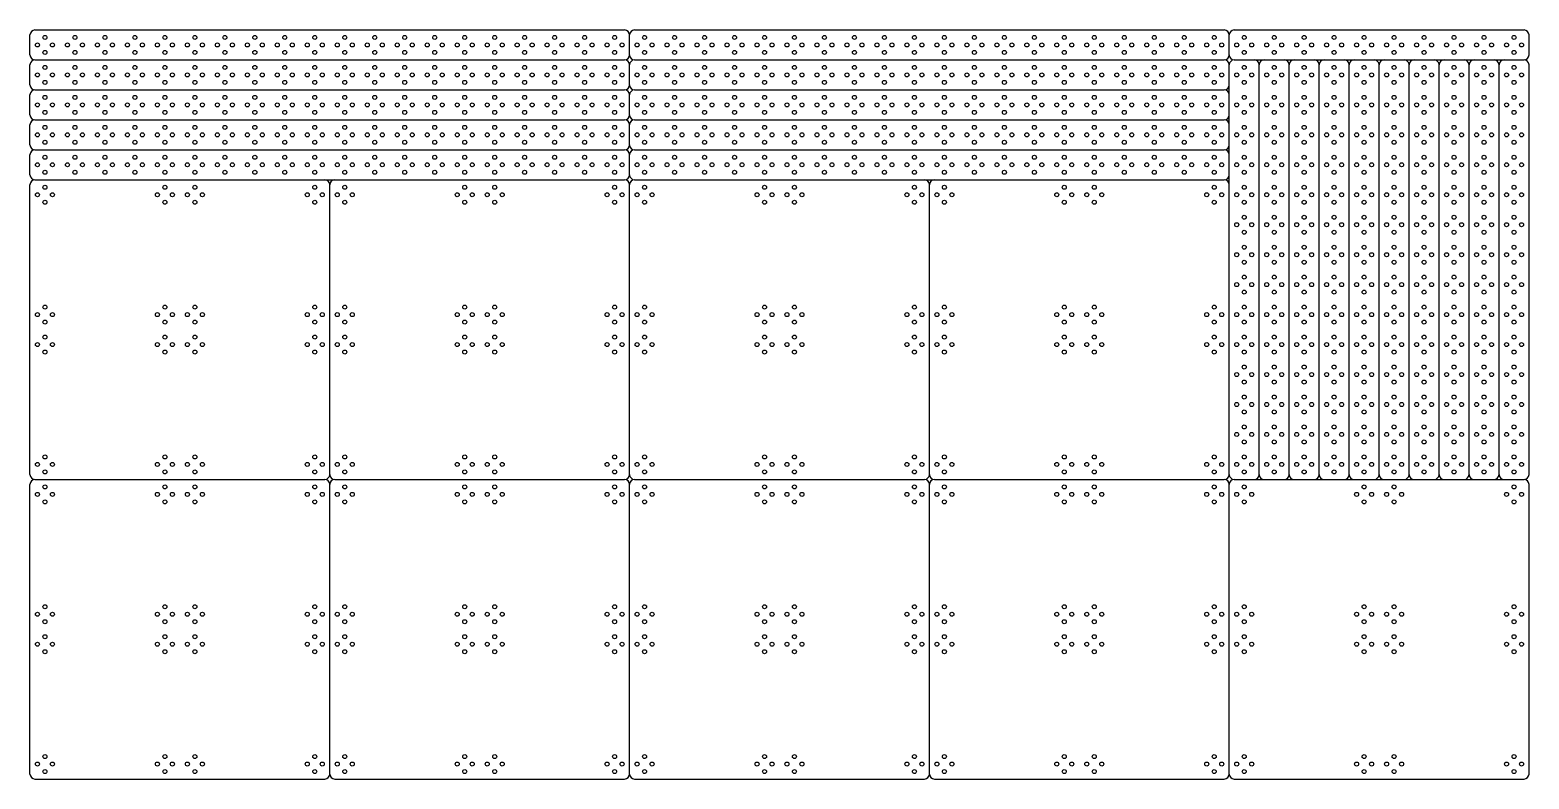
# Model space of a CAD drawing. Header units: millimetres. Extents: x 0 to 12750, y 0 to 750.
# Drawn here: x 6750 to 8250, y 0 to 750 of the extents above; entities that cross this region are included whole.
import ezdxf

# ---------------------------------------------------------------- set-up
doc = ezdxf.new("R2010")
doc.units = ezdxf.units.MM

msp = doc.modelspace()

# ---------------------------------------------------------------- linework, layer by layer
at = {"color": 7}
for p, q in [((6755, 750), (7345, 750)), ((7355, 750), (7945, 750)), ((7955, 750), (8245, 750)), ((6750, 725), (6750, 745)), ((7350, 725), (7350, 745)), ((7950, 725), (7950, 745)), ((8250, 725), (8250, 745)), ((6755, 720), (7345, 720)), ((7355, 720), (7945, 720)), ((7955, 720), (7975, 720)), ((7975, 720), (7985, 720)), ((7985, 720), (8005, 720)), ((8005, 720), (8015, 720)), ((8015, 720), (8035, 720)), ((8035, 720), (8045, 720)), ((8045, 720), (8065, 720)), ((8065, 720), (8075, 720)), ((8075, 720), (8095, 720)), ((8095, 720), (8105, 720)), ((8105, 720), (8125, 720)), ((8125, 720), (8135, 720)), ((8135, 720), (8155, 720)), ((8155, 720), (8165, 720)), ((8165, 720), (8185, 720)), ((8185, 720), (8195, 720)), ((8195, 720), (8215, 720)), ((8215, 720), (8225, 720)), ((8225, 720), (8245, 720)), ((6750, 695), (6750, 715)), ((7350, 695), (7350, 715)), ((7950, 695), (7950, 715)), ((7980, 305), (7980, 715)), ((8010, 305), (8010, 715)), ((8040, 305), (8040, 715)), ((8070, 305), (8070, 715)), ((8100, 305), (8100, 715)), ((8130, 305), (8130, 715)), ((8160, 305), (8160, 715)), ((8190, 305), (8190, 715)), ((8220, 305), (8220, 715)), ((8250, 305), (8250, 715)), ((6755, 690), (7345, 690)), ((7355, 690), (7945, 690)), ((7950, 685), (7950, 695)), ((6750, 665), (6750, 685)), ((7350, 665), (7350, 685)), ((7950, 665), (7950, 685)), ((6755, 660), (7345, 660)), ((7355, 660), (7945, 660)), ((7950, 655), (7950, 665)), ((6750, 635), (6750, 655)), ((7350, 635), (7350, 655)), ((7950, 635), (7950, 655)), ((6755, 630), (7345, 630)), ((7355, 630), (7945, 630)), ((7950, 625), (7950, 635)), ((6750, 605), (6750, 625)), ((7350, 605), (7350, 625)), ((7950, 605), (7950, 625)), ((6755, 600), (7045, 600)), ((7045, 600), (7055, 600)), ((7055, 600), (7345, 600)), ((7355, 600), (7645, 600)), ((7645, 600), (7655, 600)), ((7655, 600), (7945, 600)), ((7950, 595), (7950, 605)), ((6750, 305), (6750, 595)), ((7050, 305), (7050, 595)), ((7350, 305), (7350, 595)), ((7650, 305), (7650, 595)), ((7950, 305), (7950, 595)), ((6755, 300), (7045, 300)), ((7055, 300), (7345, 300)), ((7355, 300), (7645, 300)), ((7655, 300), (7945, 300)), ((7955, 300), (7975, 300)), ((7975, 300), (7985, 300)), ((7985, 300), (8005, 300)), ((8005, 300), (8015, 300)), ((8015, 300), (8035, 300)), ((8035, 300), (8045, 300)), ((8045, 300), (8065, 300)), ((8065, 300), (8075, 300)), ((8075, 300), (8095, 300)), ((8095, 300), (8105, 300)), ((8105, 300), (8125, 300)), ((8125, 300), (8135, 300)), ((8135, 300), (8155, 300)), ((8155, 300), (8165, 300)), ((8165, 300), (8185, 300)), ((8185, 300), (8195, 300)), ((8195, 300), (8215, 300)), ((8215, 300), (8225, 300)), ((8225, 300), (8245, 300)), ((6750, 5), (6750, 295)), ((7050, 5), (7050, 295)), ((7350, 5), (7350, 295)), ((7650, 5), (7650, 295)), ((7950, 5), (7950, 295)), ((8250, 5), (8250, 295)), ((6755, 0), (7045, 0)), ((7055, 0), (7345, 0)), ((7355, 0), (7645, 0)), ((7655, 0), (7945, 0)), ((7955, 0), (8245, 0))]:
    msp.add_line(p, q, dxfattribs=at)
at = {"color": 1}
for centre in [(6757.5, 735), (6765, 742.5), (6772.5, 735), (6787.5, 735), (6795, 742.5), (6802.5, 735), (6817.5, 735), (6825, 742.5), (6832.5, 735), (6847.5, 735), (6855, 742.5), (6862.5, 735), (6877.5, 735), (6885, 742.5), (6892.5, 735), (6907.5, 735), (6915, 742.5), (6922.5, 735), (6937.5, 735), (6945, 742.5), (6952.5, 735), (6967.5, 735), (6975, 742.5), (6982.5, 735), (6997.5, 735), (7005, 742.5), (7012.5, 735), (7027.5, 735), (7035, 742.5), (7042.5, 735), (7057.5, 735), (7065, 742.5), (7072.5, 735), (7087.5, 735), (7095, 742.5), (7102.5, 735), (7117.5, 735), (7125, 742.5), (7132.5, 735), (7147.5, 735), (7155, 742.5), (7162.5, 735), (7177.5, 735), (7185, 742.5), (7192.5, 735), (7207.5, 735), (7215, 742.5), (7222.5, 735), (7237.5, 735), (7245, 742.5), (7252.5, 735), (7267.5, 735), (7275, 742.5), (7282.5, 735), (7297.5, 735), (7305, 742.5), (7312.5, 735), (7327.5, 735), (7335, 742.5), (7342.5, 735), (7357.5, 735), (7365, 742.5), (7372.5, 735), (7387.5, 735), (7395, 742.5), (7402.5, 735), (7417.5, 735), (7425, 742.5), (7432.5, 735), (7447.5, 735), (7455, 742.5), (7462.5, 735), (7477.5, 735), (7485, 742.5), (7492.5, 735), (7507.5, 735), (7515, 742.5), (7522.5, 735), (7537.5, 735), (7545, 742.5), (7552.5, 735), (7567.5, 735), (7575, 742.5), (7582.5, 735), (7597.5, 735), (7605, 742.5), (7612.5, 735), (7627.5, 735), (7635, 742.5), (7642.5, 735), (7657.5, 735), (7665, 742.5), (7672.5, 735), (7687.5, 735), (7695, 742.5), (7702.5, 735), (7717.5, 735), (7725, 742.5), (7732.5, 735), (7747.5, 735), (7755, 742.5), (7762.5, 735), (7777.5, 735), (7785, 742.5), (7792.5, 735), (7807.5, 735), (7815, 742.5), (7822.5, 735), (7837.5, 735), (7845, 742.5), (7852.5, 735), (7867.5, 735), (7875, 742.5), (7882.5, 735), (7897.5, 735), (7905, 742.5), (7912.5, 735), (7927.5, 735), (7935, 742.5), (7942.5, 735), (7957.5, 735), (7965, 742.5), (7972.5, 735), (7987.5, 735), (7995, 742.5), (8002.5, 735), (8017.5, 735), (8025, 742.5), (8032.5, 735), (8047.5, 735), (8055, 742.5), (8062.5, 735), (8077.5, 735), (8085, 742.5), (8092.5, 735), (8107.5, 735), (8115, 742.5), (8122.5, 735), (8137.5, 735), (8145, 742.5), (8152.5, 735), (8167.5, 735), (8175, 742.5), (8182.5, 735), (8197.5, 735), (8205, 742.5), (8212.5, 735), (8227.5, 735), (8235, 742.5), (8242.5, 735), (6765, 727.5), (6795, 727.5), (6825, 727.5), (6855, 727.5), (6885, 727.5), (6915, 727.5), (6945, 727.5), (6975, 727.5), (7005, 727.5), (7035, 727.5), (7065, 727.5), (7095, 727.5), (7125, 727.5), (7155, 727.5), (7185, 727.5), (7215, 727.5), (7245, 727.5), (7275, 727.5), (7305, 727.5), (7335, 727.5), (7365, 727.5), (7395, 727.5), (7425, 727.5), (7455, 727.5), (7485, 727.5), (7515, 727.5), (7545, 727.5), (7575, 727.5), (7605, 727.5), (7635, 727.5), (7665, 727.5), (7695, 727.5), (7725, 727.5), (7755, 727.5), (7785, 727.5), (7815, 727.5), (7845, 727.5), (7875, 727.5), (7905, 727.5), (7935, 727.5), (7965, 727.5), (7995, 727.5), (8025, 727.5), (8055, 727.5), (8085, 727.5), (8115, 727.5), (8145, 727.5), (8175, 727.5), (8205, 727.5), (8235, 727.5), (6757.5, 705), (6765, 712.5), (6772.5, 705), (6787.5, 705), (6795, 712.5), (6802.5, 705), (6817.5, 705), (6825, 712.5), (6832.5, 705), (6847.5, 705), (6855, 712.5), (6862.5, 705), (6877.5, 705), (6885, 712.5), (6892.5, 705), (6907.5, 705), (6915, 712.5), (6922.5, 705), (6937.5, 705), (6945, 712.5), (6952.5, 705), (6967.5, 705), (6975, 712.5), (6982.5, 705), (6997.5, 705), (7005, 712.5), (7012.5, 705), (7027.5, 705), (7035, 712.5), (7042.5, 705), (7057.5, 705), (7065, 712.5), (7072.5, 705), (7087.5, 705), (7095, 712.5), (7102.5, 705), (7117.5, 705), (7125, 712.5), (7132.5, 705), (7147.5, 705), (7155, 712.5), (7162.5, 705), (7177.5, 705), (7185, 712.5), (7192.5, 705), (7207.5, 705), (7215, 712.5), (7222.5, 705), (7237.5, 705), (7245, 712.5), (7252.5, 705), (7267.5, 705), (7275, 712.5), (7282.5, 705), (7297.5, 705), (7305, 712.5), (7312.5, 705), (7327.5, 705), (7335, 712.5), (7342.5, 705), (7357.5, 705), (7365, 712.5), (7372.5, 705), (7387.5, 705), (7395, 712.5), (7402.5, 705), (7417.5, 705), (7425, 712.5), (7432.5, 705), (7447.5, 705), (7455, 712.5), (7462.5, 705), (7477.5, 705), (7485, 712.5), (7492.5, 705), (7507.5, 705), (7515, 712.5), (7522.5, 705), (7537.5, 705), (7545, 712.5), (7552.5, 705), (7567.5, 705), (7575, 712.5), (7582.5, 705), (7597.5, 705), (7605, 712.5), (7612.5, 705), (7627.5, 705), (7635, 712.5), (7642.5, 705), (7657.5, 705), (7665, 712.5), (7672.5, 705), (7687.5, 705), (7695, 712.5), (7702.5, 705), (7717.5, 705), (7725, 712.5), (7732.5, 705), (7747.5, 705), (7755, 712.5), (7762.5, 705), (7777.5, 705), (7785, 712.5), (7792.5, 705), (7807.5, 705), (7815, 712.5), (7822.5, 705), (7837.5, 705), (7845, 712.5), (7852.5, 705), (7867.5, 705), (7875, 712.5), (7882.5, 705), (7897.5, 705), (7905, 712.5), (7912.5, 705), (7927.5, 705), (7935, 712.5), (7942.5, 705), (7957.5, 705), (7965, 712.5), (7972.5, 705), (7987.5, 705), (7995, 712.5), (8002.5, 705), (8017.5, 705), (8025, 712.5), (8032.5, 705), (8047.5, 705), (8055, 712.5), (8062.5, 705), (8077.5, 705), (8085, 712.5), (8092.5, 705), (8107.5, 705), (8115, 712.5), (8122.5, 705), (8137.5, 705), (8145, 712.5), (8152.5, 705), (8167.5, 705), (8175, 712.5), (8182.5, 705), (8197.5, 705), (8205, 712.5), (8212.5, 705), (8227.5, 705), (8235, 712.5), (8242.5, 705), (6765, 697.5), (6795, 697.5), (6825, 697.5), (6855, 697.5), (6885, 697.5), (6915, 697.5), (6945, 697.5), (6975, 697.5), (7005, 697.5), (7035, 697.5), (7065, 697.5), (7095, 697.5), (7125, 697.5), (7155, 697.5), (7185, 697.5), (7215, 697.5), (7245, 697.5), (7275, 697.5), (7305, 697.5), (7335, 697.5), (7365, 697.5), (7395, 697.5), (7425, 697.5), (7455, 697.5), (7485, 697.5), (7515, 697.5), (7545, 697.5), (7575, 697.5), (7605, 697.5), (7635, 697.5), (7665, 697.5), (7695, 697.5), (7725, 697.5), (7755, 697.5), (7785, 697.5), (7815, 697.5), (7845, 697.5), (7875, 697.5), (7905, 697.5), (7935, 697.5), (7965, 697.5), (7995, 697.5), (8025, 697.5), (8055, 697.5), (8085, 697.5), (8115, 697.5), (8145, 697.5), (8175, 697.5), (8205, 697.5), (8235, 697.5), (6757.5, 675), (6765, 682.5), (6772.5, 675), (6787.5, 675), (6795, 682.5), (6802.5, 675), (6817.5, 675), (6825, 682.5), (6832.5, 675), (6847.5, 675), (6855, 682.5), (6862.5, 675), (6877.5, 675), (6885, 682.5), (6892.5, 675), (6907.5, 675), (6915, 682.5), (6922.5, 675), (6937.5, 675), (6945, 682.5), (6952.5, 675), (6967.5, 675), (6975, 682.5), (6982.5, 675), (6997.5, 675), (7005, 682.5), (7012.5, 675), (7027.5, 675), (7035, 682.5), (7042.5, 675), (7057.5, 675), (7065, 682.5), (7072.5, 675), (7087.5, 675), (7095, 682.5), (7102.5, 675), (7117.5, 675), (7125, 682.5), (7132.5, 675), (7147.5, 675), (7155, 682.5), (7162.5, 675), (7177.5, 675), (7185, 682.5), (7192.5, 675), (7207.5, 675), (7215, 682.5), (7222.5, 675), (7237.5, 675), (7245, 682.5), (7252.5, 675), (7267.5, 675), (7275, 682.5), (7282.5, 675), (7297.5, 675), (7305, 682.5), (7312.5, 675), (7327.5, 675), (7335, 682.5), (7342.5, 675), (7357.5, 675), (7365, 682.5), (7372.5, 675), (7387.5, 675), (7395, 682.5), (7402.5, 675), (7417.5, 675), (7425, 682.5), (7432.5, 675), (7447.5, 675), (7455, 682.5), (7462.5, 675), (7477.5, 675), (7485, 682.5), (7492.5, 675), (7507.5, 675), (7515, 682.5), (7522.5, 675), (7537.5, 675), (7545, 682.5), (7552.5, 675), (7567.5, 675), (7575, 682.5), (7582.5, 675), (7597.5, 675), (7605, 682.5), (7612.5, 675), (7627.5, 675), (7635, 682.5), (7642.5, 675), (7657.5, 675), (7665, 682.5), (7672.5, 675), (7687.5, 675), (7695, 682.5), (7702.5, 675), (7717.5, 675), (7725, 682.5), (7732.5, 675), (7747.5, 675), (7755, 682.5), (7762.5, 675), (7777.5, 675), (7785, 682.5), (7792.5, 675), (7807.5, 675), (7815, 682.5), (7822.5, 675), (7837.5, 675), (7845, 682.5), (7852.5, 675), (7867.5, 675), (7875, 682.5), (7882.5, 675), (7897.5, 675), (7905, 682.5), (7912.5, 675), (7927.5, 675), (7935, 682.5), (7942.5, 675), (7957.5, 675), (7965, 682.5), (7972.5, 675), (7987.5, 675), (7995, 682.5), (8002.5, 675), (8017.5, 675), (8025, 682.5), (8032.5, 675), (8047.5, 675), (8055, 682.5), (8062.5, 675), (8077.5, 675), (8085, 682.5), (8092.5, 675), (8107.5, 675), (8115, 682.5), (8122.5, 675), (8137.5, 675), (8145, 682.5), (8152.5, 675), (8167.5, 675), (8175, 682.5), (8182.5, 675), (8197.5, 675), (8205, 682.5), (8212.5, 675), (8227.5, 675), (8235, 682.5), (8242.5, 675), (6765, 667.5), (6795, 667.5), (6825, 667.5), (6855, 667.5), (6885, 667.5), (6915, 667.5), (6945, 667.5), (6975, 667.5), (7005, 667.5), (7035, 667.5), (7065, 667.5), (7095, 667.5), (7125, 667.5), (7155, 667.5), (7185, 667.5), (7215, 667.5), (7245, 667.5), (7275, 667.5), (7305, 667.5), (7335, 667.5), (7365, 667.5), (7395, 667.5), (7425, 667.5), (7455, 667.5), (7485, 667.5), (7515, 667.5), (7545, 667.5), (7575, 667.5), (7605, 667.5), (7635, 667.5), (7665, 667.5), (7695, 667.5), (7725, 667.5), (7755, 667.5), (7785, 667.5), (7815, 667.5), (7845, 667.5), (7875, 667.5), (7905, 667.5), (7935, 667.5), (7965, 667.5), (7995, 667.5), (8025, 667.5), (8055, 667.5), (8085, 667.5), (8115, 667.5), (8145, 667.5), (8175, 667.5), (8205, 667.5), (8235, 667.5), (6757.5, 645), (6765, 652.5), (6772.5, 645), (6787.5, 645), (6795, 652.5), (6802.5, 645), (6817.5, 645), (6825, 652.5), (6832.5, 645), (6847.5, 645), (6855, 652.5), (6862.5, 645), (6877.5, 645), (6885, 652.5), (6892.5, 645), (6907.5, 645), (6915, 652.5), (6922.5, 645), (6937.5, 645), (6945, 652.5), (6952.5, 645), (6967.5, 645), (6975, 652.5), (6982.5, 645), (6997.5, 645), (7005, 652.5), (7012.5, 645), (7027.5, 645), (7035, 652.5), (7042.5, 645), (7057.5, 645), (7065, 652.5), (7072.5, 645), (7087.5, 645), (7095, 652.5), (7102.5, 645), (7117.5, 645), (7125, 652.5), (7132.5, 645), (7147.5, 645), (7155, 652.5), (7162.5, 645), (7177.5, 645), (7185, 652.5), (7192.5, 645), (7207.5, 645), (7215, 652.5), (7222.5, 645), (7237.5, 645), (7245, 652.5), (7252.5, 645), (7267.5, 645), (7275, 652.5), (7282.5, 645), (7297.5, 645), (7305, 652.5), (7312.5, 645), (7327.5, 645), (7335, 652.5), (7342.5, 645), (7357.5, 645), (7365, 652.5), (7372.5, 645), (7387.5, 645), (7395, 652.5), (7402.5, 645), (7417.5, 645), (7425, 652.5), (7432.5, 645), (7447.5, 645), (7455, 652.5), (7462.5, 645), (7477.5, 645), (7485, 652.5), (7492.5, 645), (7507.5, 645), (7515, 652.5), (7522.5, 645), (7537.5, 645), (7545, 652.5), (7552.5, 645), (7567.5, 645), (7575, 652.5), (7582.5, 645), (7597.5, 645), (7605, 652.5), (7612.5, 645), (7627.5, 645), (7635, 652.5), (7642.5, 645), (7657.5, 645), (7665, 652.5), (7672.5, 645), (7687.5, 645), (7695, 652.5), (7702.5, 645), (7717.5, 645), (7725, 652.5), (7732.5, 645), (7747.5, 645), (7755, 652.5), (7762.5, 645), (7777.5, 645), (7785, 652.5), (7792.5, 645), (7807.5, 645), (7815, 652.5), (7822.5, 645), (7837.5, 645), (7845, 652.5), (7852.5, 645), (7867.5, 645), (7875, 652.5), (7882.5, 645), (7897.5, 645), (7905, 652.5), (7912.5, 645), (7927.5, 645), (7935, 652.5), (7942.5, 645), (7957.5, 645), (7965, 652.5), (7972.5, 645), (7987.5, 645), (7995, 652.5), (8002.5, 645), (8017.5, 645), (8025, 652.5), (8032.5, 645), (8047.5, 645), (8055, 652.5), (8062.5, 645), (8077.5, 645), (8085, 652.5), (8092.5, 645), (8107.5, 645), (8115, 652.5), (8122.5, 645), (8137.5, 645), (8145, 652.5), (8152.5, 645), (8167.5, 645), (8175, 652.5), (8182.5, 645), (8197.5, 645), (8205, 652.5), (8212.5, 645), (8227.5, 645), (8235, 652.5), (8242.5, 645), (6765, 637.5), (6795, 637.5), (6825, 637.5), (6855, 637.5), (6885, 637.5), (6915, 637.5), (6945, 637.5), (6975, 637.5), (7005, 637.5), (7035, 637.5), (7065, 637.5), (7095, 637.5), (7125, 637.5), (7155, 637.5), (7185, 637.5), (7215, 637.5), (7245, 637.5), (7275, 637.5), (7305, 637.5), (7335, 637.5), (7365, 637.5), (7395, 637.5), (7425, 637.5), (7455, 637.5), (7485, 637.5), (7515, 637.5), (7545, 637.5), (7575, 637.5), (7605, 637.5), (7635, 637.5), (7665, 637.5), (7695, 637.5), (7725, 637.5), (7755, 637.5), (7785, 637.5), (7815, 637.5), (7845, 637.5), (7875, 637.5), (7905, 637.5), (7935, 637.5), (7965, 637.5), (7995, 637.5), (8025, 637.5), (8055, 637.5), (8085, 637.5), (8115, 637.5), (8145, 637.5), (8175, 637.5), (8205, 637.5), (8235, 637.5), (6757.5, 615), (6765, 622.5), (6772.5, 615), (6787.5, 615), (6795, 622.5), (6802.5, 615), (6817.5, 615), (6825, 622.5), (6832.5, 615), (6847.5, 615), (6855, 622.5), (6862.5, 615), (6877.5, 615), (6885, 622.5), (6892.5, 615), (6907.5, 615), (6915, 622.5), (6922.5, 615), (6937.5, 615), (6945, 622.5), (6952.5, 615), (6967.5, 615), (6975, 622.5), (6982.5, 615), (6997.5, 615), (7005, 622.5), (7012.5, 615), (7027.5, 615), (7035, 622.5), (7042.5, 615), (7057.5, 615), (7065, 622.5), (7072.5, 615), (7087.5, 615), (7095, 622.5), (7102.5, 615), (7117.5, 615), (7125, 622.5), (7132.5, 615), (7147.5, 615), (7155, 622.5), (7162.5, 615), (7177.5, 615), (7185, 622.5), (7192.5, 615), (7207.5, 615), (7215, 622.5), (7222.5, 615), (7237.5, 615), (7245, 622.5), (7252.5, 615), (7267.5, 615), (7275, 622.5), (7282.5, 615), (7297.5, 615), (7305, 622.5), (7312.5, 615), (7327.5, 615), (7335, 622.5), (7342.5, 615), (7357.5, 615), (7365, 622.5), (7372.5, 615), (7387.5, 615), (7395, 622.5), (7402.5, 615), (7417.5, 615), (7425, 622.5), (7432.5, 615), (7447.5, 615), (7455, 622.5), (7462.5, 615), (7477.5, 615), (7485, 622.5), (7492.5, 615), (7507.5, 615), (7515, 622.5), (7522.5, 615), (7537.5, 615), (7545, 622.5), (7552.5, 615), (7567.5, 615), (7575, 622.5), (7582.5, 615), (7597.5, 615), (7605, 622.5), (7612.5, 615), (7627.5, 615), (7635, 622.5), (7642.5, 615), (7657.5, 615), (7665, 622.5), (7672.5, 615), (7687.5, 615), (7695, 622.5), (7702.5, 615), (7717.5, 615), (7725, 622.5), (7732.5, 615), (7747.5, 615), (7755, 622.5), (7762.5, 615), (7777.5, 615), (7785, 622.5), (7792.5, 615), (7807.5, 615), (7815, 622.5), (7822.5, 615), (7837.5, 615), (7845, 622.5), (7852.5, 615), (7867.5, 615), (7875, 622.5), (7882.5, 615), (7897.5, 615), (7905, 622.5), (7912.5, 615), (7927.5, 615), (7935, 622.5), (7942.5, 615), (7957.5, 615), (7965, 622.5), (7972.5, 615), (7987.5, 615), (7995, 622.5), (8002.5, 615), (8017.5, 615), (8025, 622.5), (8032.5, 615), (8047.5, 615), (8055, 622.5), (8062.5, 615), (8077.5, 615), (8085, 622.5), (8092.5, 615), (8107.5, 615), (8115, 622.5), (8122.5, 615), (8137.5, 615), (8145, 622.5), (8152.5, 615), (8167.5, 615), (8175, 622.5), (8182.5, 615), (8197.5, 615), (8205, 622.5), (8212.5, 615), (8227.5, 615), (8235, 622.5), (8242.5, 615), (6765, 607.5), (6795, 607.5), (6825, 607.5), (6855, 607.5), (6885, 607.5), (6915, 607.5), (6945, 607.5), (6975, 607.5), (7005, 607.5), (7035, 607.5), (7065, 607.5), (7095, 607.5), (7125, 607.5), (7155, 607.5), (7185, 607.5), (7215, 607.5), (7245, 607.5), (7275, 607.5), (7305, 607.5), (7335, 607.5), (7365, 607.5), (7395, 607.5), (7425, 607.5), (7455, 607.5), (7485, 607.5), (7515, 607.5), (7545, 607.5), (7575, 607.5), (7605, 607.5), (7635, 607.5), (7665, 607.5), (7695, 607.5), (7725, 607.5), (7755, 607.5), (7785, 607.5), (7815, 607.5), (7845, 607.5), (7875, 607.5), (7905, 607.5), (7935, 607.5), (7965, 607.5), (7995, 607.5), (8025, 607.5), (8055, 607.5), (8085, 607.5), (8115, 607.5), (8145, 607.5), (8175, 607.5), (8205, 607.5), (8235, 607.5), (6757.5, 585), (6765, 592.5), (6772.5, 585), (6877.5, 585), (6885, 592.5), (6892.5, 585), (6907.5, 585), (6915, 592.5), (6922.5, 585), (7027.5, 585), (7035, 592.5), (7042.5, 585), (7057.5, 585), (7065, 592.5), (7072.5, 585), (7177.5, 585), (7185, 592.5), (7192.5, 585), (7207.5, 585), (7215, 592.5), (7222.5, 585), (7327.5, 585), (7335, 592.5), (7342.5, 585), (7357.5, 585), (7365, 592.5), (7372.5, 585), (7477.5, 585), (7485, 592.5), (7492.5, 585), (7507.5, 585), (7515, 592.5), (7522.5, 585), (7627.5, 585), (7635, 592.5), (7642.5, 585), (7657.5, 585), (7665, 592.5), (7672.5, 585), (7777.5, 585), (7785, 592.5), (7792.5, 585), (7807.5, 585), (7815, 592.5), (7822.5, 585), (7927.5, 585), (7935, 592.5), (7942.5, 585), (7957.5, 585), (7965, 592.5), (7972.5, 585), (7987.5, 585), (7995, 592.5), (8002.5, 585), (8017.5, 585), (8025, 592.5), (8032.5, 585), (8047.5, 585), (8055, 592.5), (8062.5, 585), (8077.5, 585), (8085, 592.5), (8092.5, 585), (8107.5, 585), (8115, 592.5), (8122.5, 585), (8137.5, 585), (8145, 592.5), (8152.5, 585), (8167.5, 585), (8175, 592.5), (8182.5, 585), (8197.5, 585), (8205, 592.5), (8212.5, 585), (8227.5, 585), (8235, 592.5), (8242.5, 585), (6765, 577.5), (6885, 577.5), (6915, 577.5), (7035, 577.5), (7065, 577.5), (7185, 577.5), (7215, 577.5), (7335, 577.5), (7365, 577.5), (7485, 577.5), (7515, 577.5), (7635, 577.5), (7665, 577.5), (7785, 577.5), (7815, 577.5), (7935, 577.5), (7965, 577.5), (7995, 577.5), (8025, 577.5), (8055, 577.5), (8085, 577.5), (8115, 577.5), (8145, 577.5), (8175, 577.5), (8205, 577.5), (8235, 577.5), (7957.5, 555), (7965, 562.5), (7972.5, 555), (7987.5, 555), (7995, 562.5), (8002.5, 555), (8017.5, 555), (8025, 562.5), (8032.5, 555), (8047.5, 555), (8055, 562.5), (8062.5, 555), (8077.5, 555), (8085, 562.5), (8092.5, 555), (8107.5, 555), (8115, 562.5), (8122.5, 555), (8137.5, 555), (8145, 562.5), (8152.5, 555), (8167.5, 555), (8175, 562.5), (8182.5, 555), (8197.5, 555), (8205, 562.5), (8212.5, 555), (8227.5, 555), (8235, 562.5), (8242.5, 555), (7965, 547.5), (7995, 547.5), (8025, 547.5), (8055, 547.5), (8085, 547.5), (8115, 547.5), (8145, 547.5), (8175, 547.5), (8205, 547.5), (8235, 547.5), (7957.5, 525), (7965, 532.5), (7972.5, 525), (7987.5, 525), (7995, 532.5), (8002.5, 525), (8017.5, 525), (8025, 532.5), (8032.5, 525), (8047.5, 525), (8055, 532.5), (8062.5, 525), (8077.5, 525), (8085, 532.5), (8092.5, 525), (8107.5, 525), (8115, 532.5), (8122.5, 525), (8137.5, 525), (8145, 532.5), (8152.5, 525), (8167.5, 525), (8175, 532.5), (8182.5, 525), (8197.5, 525), (8205, 532.5), (8212.5, 525), (8227.5, 525), (8235, 532.5), (8242.5, 525), (7965, 517.5), (7995, 517.5), (8025, 517.5), (8055, 517.5), (8085, 517.5), (8115, 517.5), (8145, 517.5), (8175, 517.5), (8205, 517.5), (8235, 517.5), (7957.5, 495), (7965, 502.5), (7972.5, 495), (7987.5, 495), (7995, 502.5), (8002.5, 495), (8017.5, 495), (8025, 502.5), (8032.5, 495), (8047.5, 495), (8055, 502.5), (8062.5, 495), (8077.5, 495), (8085, 502.5), (8092.5, 495), (8107.5, 495), (8115, 502.5), (8122.5, 495), (8137.5, 495), (8145, 502.5), (8152.5, 495), (8167.5, 495), (8175, 502.5), (8182.5, 495), (8197.5, 495), (8205, 502.5), (8212.5, 495), (8227.5, 495), (8235, 502.5), (8242.5, 495), (7965, 487.5), (7995, 487.5), (8025, 487.5), (8055, 487.5), (8085, 487.5), (8115, 487.5), (8145, 487.5), (8175, 487.5), (8205, 487.5), (8235, 487.5), (6757.5, 465), (6765, 472.5), (6772.5, 465), (6877.5, 465), (6885, 472.5), (6892.5, 465), (6907.5, 465), (6915, 472.5), (6922.5, 465), (7027.5, 465), (7035, 472.5), (7042.5, 465), (7057.5, 465), (7065, 472.5), (7072.5, 465), (7177.5, 465), (7185, 472.5), (7192.5, 465), (7207.5, 465), (7215, 472.5), (7222.5, 465), (7327.5, 465), (7335, 472.5), (7342.5, 465), (7357.5, 465), (7365, 472.5), (7372.5, 465), (7477.5, 465), (7485, 472.5), (7492.5, 465), (7507.5, 465), (7515, 472.5), (7522.5, 465), (7627.5, 465), (7635, 472.5), (7642.5, 465), (7657.5, 465), (7665, 472.5), (7672.5, 465), (7777.5, 465), (7785, 472.5), (7792.5, 465), (7807.5, 465), (7815, 472.5), (7822.5, 465), (7927.5, 465), (7935, 472.5), (7942.5, 465), (7957.5, 465), (7965, 472.5), (7972.5, 465), (7987.5, 465), (7995, 472.5), (8002.5, 465), (8017.5, 465), (8025, 472.5), (8032.5, 465), (8047.5, 465), (8055, 472.5), (8062.5, 465), (8077.5, 465), (8085, 472.5), (8092.5, 465), (8107.5, 465), (8115, 472.5), (8122.5, 465), (8137.5, 465), (8145, 472.5), (8152.5, 465), (8167.5, 465), (8175, 472.5), (8182.5, 465), (8197.5, 465), (8205, 472.5), (8212.5, 465), (8227.5, 465), (8235, 472.5), (8242.5, 465), (6765, 457.5), (6885, 457.5), (6915, 457.5), (7035, 457.5), (7065, 457.5), (7185, 457.5), (7215, 457.5), (7335, 457.5), (7365, 457.5), (7485, 457.5), (7515, 457.5), (7635, 457.5), (7665, 457.5), (7785, 457.5), (7815, 457.5), (7935, 457.5), (7965, 457.5), (7995, 457.5), (8025, 457.5), (8055, 457.5), (8085, 457.5), (8115, 457.5), (8145, 457.5), (8175, 457.5), (8205, 457.5), (8235, 457.5), (6757.5, 435), (6765, 442.5), (6772.5, 435), (6877.5, 435), (6885, 442.5), (6892.5, 435), (6907.5, 435), (6915, 442.5), (6922.5, 435), (7027.5, 435), (7035, 442.5), (7042.5, 435), (7057.5, 435), (7065, 442.5), (7072.5, 435), (7177.5, 435), (7185, 442.5), (7192.5, 435), (7207.5, 435), (7215, 442.5), (7222.5, 435), (7327.5, 435), (7335, 442.5), (7342.5, 435), (7357.5, 435), (7365, 442.5), (7372.5, 435), (7477.5, 435), (7485, 442.5), (7492.5, 435), (7507.5, 435), (7515, 442.5), (7522.5, 435), (7627.5, 435), (7635, 442.5), (7642.5, 435), (7657.5, 435), (7665, 442.5), (7672.5, 435), (7777.5, 435), (7785, 442.5), (7792.5, 435), (7807.5, 435), (7815, 442.5), (7822.5, 435), (7927.5, 435), (7935, 442.5), (7942.5, 435), (7957.5, 435), (7965, 442.5), (7972.5, 435), (7987.5, 435), (7995, 442.5), (8002.5, 435), (8017.5, 435), (8025, 442.5), (8032.5, 435), (8047.5, 435), (8055, 442.5), (8062.5, 435), (8077.5, 435), (8085, 442.5), (8092.5, 435), (8107.5, 435), (8115, 442.5), (8122.5, 435), (8137.5, 435), (8145, 442.5), (8152.5, 435), (8167.5, 435), (8175, 442.5), (8182.5, 435), (8197.5, 435), (8205, 442.5), (8212.5, 435), (8227.5, 435), (8235, 442.5), (8242.5, 435), (6765, 427.5), (6885, 427.5), (6915, 427.5), (7035, 427.5), (7065, 427.5), (7185, 427.5), (7215, 427.5), (7335, 427.5), (7365, 427.5), (7485, 427.5), (7515, 427.5), (7635, 427.5), (7665, 427.5), (7785, 427.5), (7815, 427.5), (7935, 427.5), (7965, 427.5), (7995, 427.5), (8025, 427.5), (8055, 427.5), (8085, 427.5), (8115, 427.5), (8145, 427.5), (8175, 427.5), (8205, 427.5), (8235, 427.5), (7957.5, 405), (7965, 412.5), (7972.5, 405), (7987.5, 405), (7995, 412.5), (8002.5, 405), (8017.5, 405), (8025, 412.5), (8032.5, 405), (8047.5, 405), (8055, 412.5), (8062.5, 405), (8077.5, 405), (8085, 412.5), (8092.5, 405), (8107.5, 405), (8115, 412.5), (8122.5, 405), (8137.5, 405), (8145, 412.5), (8152.5, 405), (8167.5, 405), (8175, 412.5), (8182.5, 405), (8197.5, 405), (8205, 412.5), (8212.5, 405), (8227.5, 405), (8235, 412.5), (8242.5, 405), (7965, 397.5), (7995, 397.5), (8025, 397.5), (8055, 397.5), (8085, 397.5), (8115, 397.5), (8145, 397.5), (8175, 397.5), (8205, 397.5), (8235, 397.5), (7957.5, 375), (7965, 382.5), (7972.5, 375), (7987.5, 375), (7995, 382.5), (8002.5, 375), (8017.5, 375), (8025, 382.5), (8032.5, 375), (8047.5, 375), (8055, 382.5), (8062.5, 375), (8077.5, 375), (8085, 382.5), (8092.5, 375), (8107.5, 375), (8115, 382.5), (8122.5, 375), (8137.5, 375), (8145, 382.5), (8152.5, 375), (8167.5, 375), (8175, 382.5), (8182.5, 375), (8197.5, 375), (8205, 382.5), (8212.5, 375), (8227.5, 375), (8235, 382.5), (8242.5, 375), (7965, 367.5), (7995, 367.5), (8025, 367.5), (8055, 367.5), (8085, 367.5), (8115, 367.5), (8145, 367.5), (8175, 367.5), (8205, 367.5), (8235, 367.5), (7957.5, 345), (7965, 352.5), (7972.5, 345), (7987.5, 345), (7995, 352.5), (8002.5, 345), (8017.5, 345), (8025, 352.5), (8032.5, 345), (8047.5, 345), (8055, 352.5), (8062.5, 345), (8077.5, 345), (8085, 352.5), (8092.5, 345), (8107.5, 345), (8115, 352.5), (8122.5, 345), (8137.5, 345), (8145, 352.5), (8152.5, 345), (8167.5, 345), (8175, 352.5), (8182.5, 345), (8197.5, 345), (8205, 352.5), (8212.5, 345), (8227.5, 345), (8235, 352.5), (8242.5, 345), (7965, 337.5), (7995, 337.5), (8025, 337.5), (8055, 337.5), (8085, 337.5), (8115, 337.5), (8145, 337.5), (8175, 337.5), (8205, 337.5), (8235, 337.5), (6757.5, 315), (6765, 322.5), (6772.5, 315), (6877.5, 315), (6885, 322.5), (6892.5, 315), (6907.5, 315), (6915, 322.5), (6922.5, 315), (7027.5, 315), (7035, 322.5), (7042.5, 315), (7057.5, 315), (7065, 322.5), (7072.5, 315), (7177.5, 315), (7185, 322.5), (7192.5, 315), (7207.5, 315), (7215, 322.5), (7222.5, 315), (7327.5, 315), (7335, 322.5), (7342.5, 315), (7357.5, 315), (7365, 322.5), (7372.5, 315), (7477.5, 315), (7485, 322.5), (7492.5, 315), (7507.5, 315), (7515, 322.5), (7522.5, 315), (7627.5, 315), (7635, 322.5), (7642.5, 315), (7657.5, 315), (7665, 322.5), (7672.5, 315), (7777.5, 315), (7785, 322.5), (7792.5, 315), (7807.5, 315), (7815, 322.5), (7822.5, 315), (7927.5, 315), (7935, 322.5), (7942.5, 315), (7957.5, 315), (7965, 322.5), (7972.5, 315), (7987.5, 315), (7995, 322.5), (8002.5, 315), (8017.5, 315), (8025, 322.5), (8032.5, 315), (8047.5, 315), (8055, 322.5), (8062.5, 315), (8077.5, 315), (8085, 322.5), (8092.5, 315), (8107.5, 315), (8115, 322.5), (8122.5, 315), (8137.5, 315), (8145, 322.5), (8152.5, 315), (8167.5, 315), (8175, 322.5), (8182.5, 315), (8197.5, 315), (8205, 322.5), (8212.5, 315), (8227.5, 315), (8235, 322.5), (8242.5, 315), (6765, 307.5), (6885, 307.5), (6915, 307.5), (7035, 307.5), (7065, 307.5), (7185, 307.5), (7215, 307.5), (7335, 307.5), (7365, 307.5), (7485, 307.5), (7515, 307.5), (7635, 307.5), (7665, 307.5), (7785, 307.5), (7815, 307.5), (7935, 307.5), (7965, 307.5), (7995, 307.5), (8025, 307.5), (8055, 307.5), (8085, 307.5), (8115, 307.5), (8145, 307.5), (8175, 307.5), (8205, 307.5), (8235, 307.5), (6757.5, 285), (6765, 292.5), (6772.5, 285), (6877.5, 285), (6885, 292.5), (6892.5, 285), (6907.5, 285), (6915, 292.5), (6922.5, 285), (7027.5, 285), (7035, 292.5), (7042.5, 285), (7057.5, 285), (7065, 292.5), (7072.5, 285), (7177.5, 285), (7185, 292.5), (7192.5, 285), (7207.5, 285), (7215, 292.5), (7222.5, 285), (7327.5, 285), (7335, 292.5), (7342.5, 285), (7357.5, 285), (7365, 292.5), (7372.5, 285), (7477.5, 285), (7485, 292.5), (7492.5, 285), (7507.5, 285), (7515, 292.5), (7522.5, 285), (7627.5, 285), (7635, 292.5), (7642.5, 285), (7657.5, 285), (7665, 292.5), (7672.5, 285), (7777.5, 285), (7785, 292.5), (7792.5, 285), (7807.5, 285), (7815, 292.5), (7822.5, 285), (7927.5, 285), (7935, 292.5), (7942.5, 285), (7957.5, 285), (7965, 292.5), (7972.5, 285), (8077.5, 285), (8085, 292.5), (8092.5, 285), (8107.5, 285), (8115, 292.5), (8122.5, 285), (8227.5, 285), (8235, 292.5), (8242.5, 285), (6765, 277.5), (6885, 277.5), (6915, 277.5), (7035, 277.5), (7065, 277.5), (7185, 277.5), (7215, 277.5), (7335, 277.5), (7365, 277.5), (7485, 277.5), (7515, 277.5), (7635, 277.5), (7665, 277.5), (7785, 277.5), (7815, 277.5), (7935, 277.5), (7965, 277.5), (8085, 277.5), (8115, 277.5), (8235, 277.5), (6757.5, 165), (6765, 172.5), (6772.5, 165), (6877.5, 165), (6885, 172.5), (6892.5, 165), (6907.5, 165), (6915, 172.5), (6922.5, 165), (7027.5, 165), (7035, 172.5), (7042.5, 165), (7057.5, 165), (7065, 172.5), (7072.5, 165), (7177.5, 165), (7185, 172.5), (7192.5, 165), (7207.5, 165), (7215, 172.5), (7222.5, 165), (7327.5, 165), (7335, 172.5), (7342.5, 165), (7357.5, 165), (7365, 172.5), (7372.5, 165), (7477.5, 165), (7485, 172.5), (7492.5, 165), (7507.5, 165), (7515, 172.5), (7522.5, 165), (7627.5, 165), (7635, 172.5), (7642.5, 165), (7657.5, 165), (7665, 172.5), (7672.5, 165), (7777.5, 165), (7785, 172.5), (7792.5, 165), (7807.5, 165), (7815, 172.5), (7822.5, 165), (7927.5, 165), (7935, 172.5), (7942.5, 165), (7957.5, 165), (7965, 172.5), (7972.5, 165), (8077.5, 165), (8085, 172.5), (8092.5, 165), (8107.5, 165), (8115, 172.5), (8122.5, 165), (8227.5, 165), (8235, 172.5), (8242.5, 165), (6765, 157.5), (6885, 157.5), (6915, 157.5), (7035, 157.5), (7065, 157.5), (7185, 157.5), (7215, 157.5), (7335, 157.5), (7365, 157.5), (7485, 157.5), (7515, 157.5), (7635, 157.5), (7665, 157.5), (7785, 157.5), (7815, 157.5), (7935, 157.5), (7965, 157.5), (8085, 157.5), (8115, 157.5), (8235, 157.5), (6757.5, 135), (6765, 142.5), (6772.5, 135), (6877.5, 135), (6885, 142.5), (6892.5, 135), (6907.5, 135), (6915, 142.5), (6922.5, 135), (7027.5, 135), (7035, 142.5), (7042.5, 135), (7057.5, 135), (7065, 142.5), (7072.5, 135), (7177.5, 135), (7185, 142.5), (7192.5, 135), (7207.5, 135), (7215, 142.5), (7222.5, 135), (7327.5, 135), (7335, 142.5), (7342.5, 135), (7357.5, 135), (7365, 142.5), (7372.5, 135), (7477.5, 135), (7485, 142.5), (7492.5, 135), (7507.5, 135), (7515, 142.5), (7522.5, 135), (7627.5, 135), (7635, 142.5), (7642.5, 135), (7657.5, 135), (7665, 142.5), (7672.5, 135), (7777.5, 135), (7785, 142.5), (7792.5, 135), (7807.5, 135), (7815, 142.5), (7822.5, 135), (7927.5, 135), (7935, 142.5), (7942.5, 135), (7957.5, 135), (7965, 142.5), (7972.5, 135), (8077.5, 135), (8085, 142.5), (8092.5, 135), (8107.5, 135), (8115, 142.5), (8122.5, 135), (8227.5, 135), (8235, 142.5), (8242.5, 135), (6765, 127.5), (6885, 127.5), (6915, 127.5), (7035, 127.5), (7065, 127.5), (7185, 127.5), (7215, 127.5), (7335, 127.5), (7365, 127.5), (7485, 127.5), (7515, 127.5), (7635, 127.5), (7665, 127.5), (7785, 127.5), (7815, 127.5), (7935, 127.5), (7965, 127.5), (8085, 127.5), (8115, 127.5), (8235, 127.5), (6757.5, 15), (6765, 22.5), (6772.5, 15), (6877.5, 15), (6885, 22.5), (6892.5, 15), (6907.5, 15), (6915, 22.5), (6922.5, 15), (7027.5, 15), (7035, 22.5), (7042.5, 15), (7057.5, 15), (7065, 22.5), (7072.5, 15), (7177.5, 15), (7185, 22.5), (7192.5, 15), (7207.5, 15), (7215, 22.5), (7222.5, 15), (7327.5, 15), (7335, 22.5), (7342.5, 15), (7357.5, 15), (7365, 22.5), (7372.5, 15), (7477.5, 15), (7485, 22.5), (7492.5, 15), (7507.5, 15), (7515, 22.5), (7522.5, 15), (7627.5, 15), (7635, 22.5), (7642.5, 15), (7657.5, 15), (7665, 22.5), (7672.5, 15), (7777.5, 15), (7785, 22.5), (7792.5, 15), (7807.5, 15), (7815, 22.5), (7822.5, 15), (7927.5, 15), (7935, 22.5), (7942.5, 15), (7957.5, 15), (7965, 22.5), (7972.5, 15), (8077.5, 15), (8085, 22.5), (8092.5, 15), (8107.5, 15), (8115, 22.5), (8122.5, 15), (8227.5, 15), (8235, 22.5), (8242.5, 15), (6765, 7.5), (6885, 7.5), (6915, 7.5), (7035, 7.5), (7065, 7.5), (7185, 7.5), (7215, 7.5), (7335, 7.5), (7365, 7.5), (7485, 7.5), (7515, 7.5), (7635, 7.5), (7665, 7.5), (7785, 7.5), (7815, 7.5), (7935, 7.5), (7965, 7.5), (8085, 7.5), (8115, 7.5), (8235, 7.5)]:
    msp.add_circle(centre, 2, dxfattribs=at)
at = {"color": 7}
for centre, start, end in [((6755, 745), 90, 180), ((7345, 745), 0, 90), ((7355, 745), 90, 180), ((7945, 745), 0, 90), ((7955, 745), 90, 180), ((8245, 745), 0, 90), ((6755, 725), -180, -90), ((6755, 715), 90, 180), ((7345, 725), -90, 0), ((7345, 715), 0, 90), ((7355, 725), -180, -90), ((7355, 715), 90, 180), ((7945, 725), -90, 0), ((7945, 715), 0, 90), ((7955, 725), -180, -90), ((7955, 715), 90, 180), ((7975, 715), 0, 90), ((7985, 715), 90, 180), ((8005, 715), 0, 90), ((8015, 715), 90, 180), ((8035, 715), 0, 90), ((8045, 715), 90, 180), ((8065, 715), 0, 90), ((8075, 715), 90, 180), ((8095, 715), 0, 90), ((8105, 715), 90, 180), ((8125, 715), 0, 90), ((8135, 715), 90, 180), ((8155, 715), 0, 90), ((8165, 715), 90, 180), ((8185, 715), 0, 90), ((8195, 715), 90, 180), ((8215, 715), 0, 90), ((8225, 715), 90, 180), ((8245, 725), -90, 0), ((8245, 715), 0, 90), ((6755, 695), -180, -90), ((6755, 685), 90, 180), ((7345, 695), -90, 0), ((7345, 685), 0, 90), ((7355, 695), -180, -90), ((7355, 685), 90, 180), ((7945, 695), -90, 0), ((7945, 685), 0, 90), ((6755, 665), -180, -90), ((6755, 655), 90, 180), ((7345, 665), -90, 0), ((7345, 655), 0, 90), ((7355, 665), -180, -90), ((7355, 655), 90, 180), ((7945, 665), -90, 0), ((7945, 655), 0, 90), ((6755, 635), -180, -90), ((6755, 625), 90, 180), ((7345, 635), -90, 0), ((7345, 625), 0, 90), ((7355, 635), -180, -90), ((7355, 625), 90, 180), ((7945, 635), -90, 0), ((7945, 625), 0, 90), ((6755, 605), -180, -90), ((6755, 595), 90, 180), ((7045, 595), 0, 90), ((7055, 595), 90, 180), ((7345, 605), -90, 0), ((7345, 595), 0, 90), ((7355, 605), -180, -90), ((7355, 595), 90, 180), ((7645, 595), 0, 90), ((7655, 595), 90, 180), ((7945, 605), -90, 0), ((7945, 595), 0, 90), ((6755, 305), 180, 270), ((6755, 295), 90, 180), ((7045, 305), -90, 0), ((7045, 295), 0, 90), ((7055, 305), 180, 270), ((7055, 295), 90, 180), ((7345, 305), -90, 0), ((7345, 295), 0, 90), ((7355, 305), 180, 270), ((7355, 295), 90, 180), ((7645, 305), -90, 0), ((7645, 295), 0, 90), ((7655, 305), 180, 270), ((7655, 295), 90, 180), ((7945, 305), -90, 0), ((7945, 295), 0, 90), ((7955, 305), 180, 270), ((7955, 295), 90, 180), ((7975, 305), -90, 0), ((7985, 305), 180, 270), ((8005, 305), -90, 0), ((8015, 305), 180, 270), ((8035, 305), -90, 0), ((8045, 305), 180, 270), ((8065, 305), -90, 0), ((8075, 305), 180, 270), ((8095, 305), -90, 0), ((8105, 305), 180, 270), ((8125, 305), -90, 0), ((8135, 305), 180, 270), ((8155, 305), -90, 0), ((8165, 305), 180, 270), ((8185, 305), -90, 0), ((8195, 305), 180, 270), ((8215, 305), -90, 0), ((8225, 305), 180, 270), ((8245, 305), -90, 0), ((8245, 295), 0, 90), ((6755, 5), 180, 270), ((7045, 5), -90, 0), ((7055, 5), 180, 270), ((7345, 5), -90, 0), ((7355, 5), 180, 270), ((7645, 5), -90, 0), ((7655, 5), 180, 270), ((7945, 5), -90, 0), ((7955, 5), 180, 270), ((8245, 5), -90, 0)]:
    msp.add_arc(centre, 5, start, end, dxfattribs=at)

doc.saveas('drawing.dxf')
